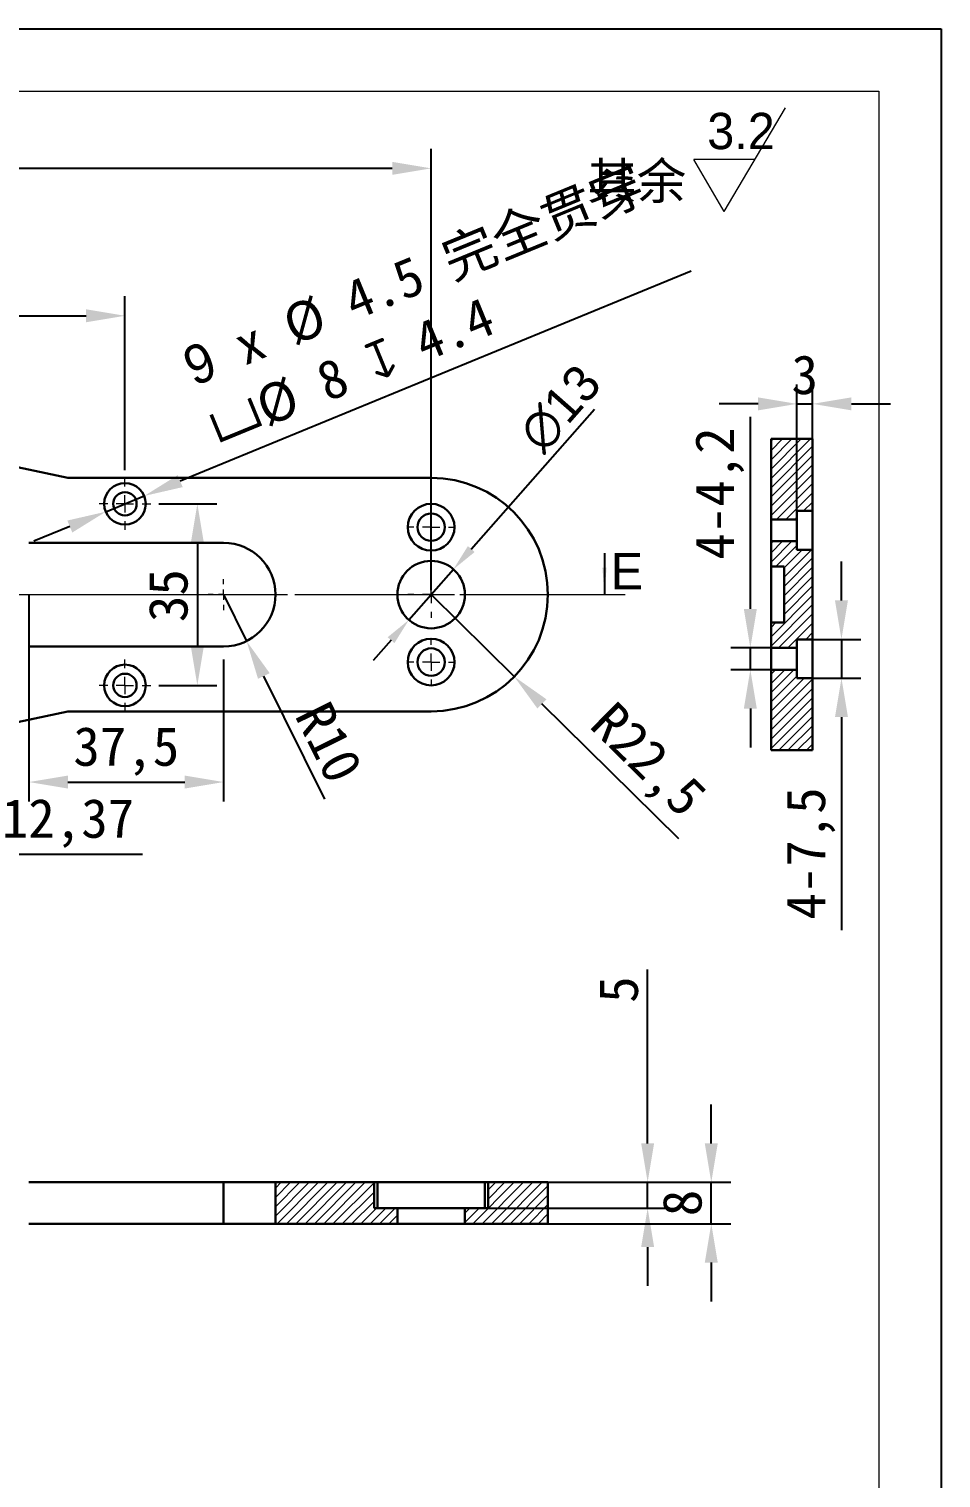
# Model space of a CAD drawing. Header units: millimetres. Extents: x 13 to 7248, y -1201 to 1478.
# Drawn here: x 5469.2 to 5645, y -887.8 to -608.5 of the extents above; entities that cross this region are included whole.
import ezdxf

# ---------------------------------------------------------------- set-up
doc = ezdxf.new("R2010")
doc.units = ezdxf.units.MM
doc.header["$LTSCALE"] = 5
doc.header["$PDSIZE"] = -1
doc.linetypes.add('CENTER2', pattern=[28.575, 19.05, -3.175, 3.175, -3.175])
doc.linetypes.add('SLD-实线', pattern=[0])
doc.layers.get('0').update_dxf_attribs({"lineweight": 30})
for name, color, linetype, lineweight in [('中心线层', 1, 'CENTER2', 13), ('剖面层', 2, 'Continuous', 15), ('粗实线', 7, 'SLD-实线', 15)]:
    doc.layers.add(name, color=color, linetype=linetype, lineweight=lineweight)
for name, color, linetype in [('图框', 7, 'SLD-实线'), ('文字层', 7, 'SLD-实线'), ('标注层', 96, 'SLD-实线'), ('标注线', 4, 'SLD-实线')]:
    doc.layers.add(name, color=color, linetype=linetype)
doc.styles.add('SLDTEXTSTYLE0', font='')
doc.styles.add('SLDTEXTSTYLE3', font='', dxfattribs={"bigfont": 'bigfont'})
doc.styles.get("Standard").update_dxf_attribs({"font": ''})
doc.styles.get('SLDTEXTSTYLE0').set_extended_font_data('汉仪长仿宋体')
doc.styles.get('SLDTEXTSTYLE3').set_extended_font_data('汉仪长仿宋体')
doc.styles.get('Standard').set_extended_font_data('SimSun')
doc.dimstyles.new('SLDDIMSTYLE6', dxfattribs={"dimtxt": 7, "dimasz": 5.2, "dimexe": 0, "dimexo": 0.0625, "dimgap": 1.75, "dimtad": 1, "dimdec": 3, "dimrnd": 1e-09, "dimzin": 12, "dimdsep": 46, "dimtxsty": 'SLDTEXTSTYLE3', "dimsah": 1, "dimcen": 0.09, "dimadec": 0, "dimazin": 3, "dimtfac": 1, "dimtdec": 3, "dimtmove": 0, "dimatfit": 0, "dimfxl": 0, "dimfrac": 2, "dimtolj": 1, "dimtzin": 12, "dimarcsym": 0})
doc.dimstyles.new('副本3-1', dxfattribs={"dimscale": 3, "dimtxt": 2.5, "dimasz": 2.5, "dimexe": 1.25, "dimexo": 0, "dimtad": 1, "dimtxsty": 'Standard', "dimcen": 2.5, "dimclrt": 256, "dimadec": 0, "dimazin": 0, "dimtfac": 1, "dimtmove": 0, "dimatfit": 3, "dimfxl": 0, "dimarcsym": 0})
pattern_1 = [(45, (5229.3534, -1200.1054), (-0.8980256, 0.8980256), [])]

# ---------------------------------------------------------------- blocks, each defined once
blk = doc.blocks.new('SW_SFSYMBOL_0')
at = {"color": 0, "linetype": 'SLD-实线', "lineweight": 0}
for p, q in [((8.23, -25), (37.72, 25)), ((8.23, -25), (-6.52, 0)), ((22.98, 0), (-6.52, 0))]:
    blk.add_line(p, q, dxfattribs=at)
at = {"color": 0, "linetype": 'SLD-实线', "lineweight": 0, "insert": (0, 22.56), "char_height": 17.5, "attachment_point": 1, "style": 'SLDTEXTSTYLE3'}
blk.add_mtext('3.2', dxfattribs=at)
blk = doc.blocks.new('*D555')
at = {"layer": 'Defpoints', "color": 0}
for p in [(5546.7, -717.54), (5562.71, -733.34)]:
    blk.add_point(p, dxfattribs=at)
at = {"layer": '标注层', "color": 0, "lineweight": -2}
for p, q in [((5546.7, -717.54), (5562.71, -733.34)), ((5594.43, -764.64), (5568.05, -738.61))]:
    blk.add_line(p, q, dxfattribs=at)
at = {"layer": '标注层', "color": 0}
blk.add_solid([(5568.93, -737.72), (5567.18, -739.5), (5562.71, -733.34)], dxfattribs=at)
at = {"layer": '标注层', "insert": (5582.19, -737.63), "char_height": 7.5, "attachment_point": 1, "rotation": 315.3852}
blk.add_mtext('R22,5', dxfattribs=at)
blk = doc.blocks.new('*D559')
at = {"layer": 'Defpoints', "color": 0}
for p in [(5494.2, -700.04), (5494.2, -735.04), (5501.64, -735.04)]:
    blk.add_point(p, dxfattribs=at)
at = {"layer": '标注层', "color": 0, "lineweight": -2}
for p, q in [((5494.2, -700.04), (5505.39, -700.04)), ((5501.64, -707.54), (5501.64, -727.54)), ((5494.2, -735.04), (5505.39, -735.04))]:
    blk.add_line(p, q, dxfattribs=at)
at = {"layer": '标注层', "color": 0}
for points in [[(5500.39, -707.54), (5502.89, -707.54), (5501.64, -700.04)], [(5500.39, -727.54), (5502.89, -727.54), (5501.64, -735.04)]]:
    blk.add_solid(points, dxfattribs=at)
at = {"layer": '标注层', "insert": (5492.26, -717.73), "char_height": 7.5, "attachment_point": 2, "rotation": 90}
blk.add_mtext('35', dxfattribs=at)
blk = doc.blocks.new('*D563')
at = {"layer": 'Defpoints', "color": 0}
for p in [(5487.7, -663.79), (5402.7, -686.04), (5487.7, -693.54)]:
    blk.add_point(p, dxfattribs=at)
at = {"layer": '标注层', "color": 0, "lineweight": -2}
for p, q in [((5402.7, -686.04), (5402.7, -660.04)), ((5487.7, -693.54), (5487.7, -660.04)), ((5410.2, -663.79), (5480.2, -663.79))]:
    blk.add_line(p, q, dxfattribs=at)
at = {"layer": '标注层', "color": 0}
for points in [[(5410.2, -662.54), (5410.2, -665.04), (5402.7, -663.79)], [(5480.2, -662.54), (5480.2, -665.04), (5487.7, -663.79)]]:
    blk.add_solid(points, dxfattribs=at)
at = {"layer": '标注层', "insert": (5444.46, -654.41), "char_height": 7.5, "attachment_point": 2}
blk.add_mtext('85', dxfattribs=at)
blk = doc.blocks.new('*D568')
at = {"layer": 'Defpoints', "color": 0}
for p in [(5550.99, -712.66), (5542.4, -722.42)]:
    blk.add_point(p, dxfattribs=at)
at = {"layer": '标注层', "color": 0, "lineweight": -2}
for p, q in [((5554.43, -708.76), (5578.16, -681.8)), ((5542.4, -722.42), (5550.99, -712.66)), ((5538.97, -726.32), (5535.53, -730.22))]:
    blk.add_line(p, q, dxfattribs=at)
at = {"layer": '标注层', "color": 0}
for points in [[(5553.78, -708.18), (5555.08, -709.33), (5550.99, -712.66)], [(5538.32, -725.75), (5539.62, -726.89), (5542.4, -722.42)]]:
    blk.add_solid(points, dxfattribs=at)
at = {"layer": '标注层', "color": 0, "insert": (5562.95, -685.83), "char_height": 7, "attachment_point": 1, "rotation": 48.6416, "style": 'SLDTEXTSTYLE3'}
blk.add_mtext('\\A1;∅13', dxfattribs=at)
blk = doc.blocks.new('*D569')
at = {"layer": 'Defpoints', "color": 0}
for p in [(5469.2, -717.54), (5506.7, -730.04), (5506.7, -753.67)]:
    blk.add_point(p, dxfattribs=at)
at = {"layer": '标注层', "color": 0, "lineweight": -2}
for p, q in [((5469.2, -717.54), (5469.2, -757.42)), ((5506.7, -730.04), (5506.7, -757.42)), ((5476.7, -753.67), (5499.2, -753.67))]:
    blk.add_line(p, q, dxfattribs=at)
at = {"layer": '标注层', "color": 0}
for points in [[(5476.7, -752.42), (5476.7, -754.92), (5469.2, -753.67)], [(5499.2, -752.42), (5499.2, -754.92), (5506.7, -753.67)]]:
    blk.add_solid(points, dxfattribs=at)
at = {"layer": '标注层', "insert": (5487.95, -743.04), "char_height": 7.5, "attachment_point": 2}
blk.add_mtext('37,5', dxfattribs=at)
blk = doc.blocks.new('*D574')
at = {"layer": 'Defpoints', "color": 0}
for p in [(5491.4, -698.52), (5484, -701.56)]:
    blk.add_point(p, dxfattribs=at)
at = {"layer": '标注层', "color": 0, "lineweight": -2}
for p, q in [((5596.79, -655.2), (5498.33, -695.67)), ((5484, -701.56), (5491.4, -698.52)), ((5477.06, -704.41), (5470.12, -707.26))]:
    blk.add_line(p, q, dxfattribs=at)
at = {"layer": '标注层', "color": 0}
for points in [[(5497.86, -694.51), (5498.81, -696.82), (5491.4, -698.52)], [(5476.59, -703.26), (5477.54, -705.57), (5484, -701.56)]]:
    blk.add_solid(points, dxfattribs=at)
at = {"layer": '标注层', "insert": (5498.14, -670.52), "char_height": 7.5, "attachment_point": 1, "rotation": 22.3442}
blk.add_mtext('{\\fMS PGothic|b0|i0|c134|p34;9} x %%C 4.5 完全贯穿\\P{\\fGDT|b0|i0|c134|p2;v}%%C 8 {\\fGDT|b0|i0|c134|p2;x} 4.4', dxfattribs=at)
blk = doc.blocks.new('*D575')
at = {"layer": 'Defpoints', "color": 0}
for p in [(5506.7, -717.54), (5511.13, -726.5)]:
    blk.add_point(p, dxfattribs=at)
at = {"layer": '标注层', "color": 0, "lineweight": -2}
for p, q in [((5506.7, -717.54), (5511.13, -726.5)), ((5526.19, -756.94), (5514.46, -733.23))]:
    blk.add_line(p, q, dxfattribs=at)
at = {"layer": '标注层', "color": 0}
blk.add_solid([(5515.58, -732.67), (5513.34, -733.78), (5511.13, -726.5)], dxfattribs=at)
at = {"layer": '标注层', "insert": (5527.02, -737.47), "char_height": 7.5, "attachment_point": 1, "rotation": 296.3188}
blk.add_mtext('R10', dxfattribs=at)
blk = doc.blocks.new('*D577')
at = {"layer": 'Defpoints', "color": 0}
for p in [(5426.2, -727.04), (5438.57, -733.66), (5438.57, -767.54)]:
    blk.add_point(p, dxfattribs=at)
at = {"layer": '标注层', "color": 0, "lineweight": -2}
for p, q in [((5426.2, -727.04), (5426.2, -771.29)), ((5438.57, -733.66), (5438.57, -771.29)), ((5418.7, -767.54), (5411.2, -767.54)), ((5426.2, -767.54), (5438.57, -767.54)), ((5446.07, -767.54), (5491.08, -767.54))]:
    blk.add_line(p, q, dxfattribs=at)
at = {"layer": '标注层', "color": 0}
for points in [[(5418.7, -766.29), (5418.7, -768.79), (5426.2, -767.54)], [(5446.07, -766.29), (5446.07, -768.79), (5438.57, -767.54)]]:
    blk.add_solid(points, dxfattribs=at)
at = {"layer": '标注层', "insert": (5476.72, -756.91), "char_height": 7.5, "attachment_point": 2}
blk.add_mtext('12,37', dxfattribs=at)
blk = doc.blocks.new('SW_CENTERMARKSYMBOL_0')
at = {"color": 0, "linetype": 'SLD-实线', "lineweight": 0}
for p, q in [((0, 8.33), (0, 11.25)), ((-8.33, 0), (-11.25, 0)), ((0, 0), (-4.17, 0)), ((0, 0), (0, 4.17)), ((0, 0), (0, -4.17)), ((0, 0), (4.17, 0)), ((8.33, 0), (11.25, 0)), ((0, -8.33), (0, -11.25))]:
    blk.add_line(p, q, dxfattribs=at)
blk = doc.blocks.new('SW_CENTERMARKSYMBOL_1')
at = {"color": 0, "linetype": 'SLD-实线', "lineweight": 0}
for p, q in [((0, 8.33), (0, 11.25)), ((-8.33, 0), (-11.25, 0)), ((0, 0), (-4.17, 0)), ((0, 0), (0, 4.17)), ((0, 0), (0, -4.17)), ((0, 0), (4.17, 0)), ((8.33, 0), (11.25, 0)), ((0, -8.33), (0, -11.25))]:
    blk.add_line(p, q, dxfattribs=at)
blk = doc.blocks.new('SW_CENTERMARKSYMBOL_3')
at = {"color": 0, "linetype": 'SLD-实线', "lineweight": 0}
for p, q in [((0, 8.33), (0, 11.25)), ((-8.33, 0), (-11.25, 0)), ((0, 0), (-4.17, 0)), ((0, 0), (0, 4.17)), ((0, 0), (0, -4.17)), ((0, 0), (4.17, 0)), ((8.33, 0), (11.25, 0)), ((0, -8.33), (0, -11.25))]:
    blk.add_line(p, q, dxfattribs=at)
blk = doc.blocks.new('SW_CENTERMARKSYMBOL_4')
at = {"color": 0, "linetype": 'SLD-实线', "lineweight": 0}
for p, q in [((0, 8.33), (0, 12.5)), ((-8.33, 0), (-12.5, 0)), ((0, 0), (-4.17, 0)), ((0, 0), (0, 4.17)), ((0, 0), (0, -4.17)), ((0, 0), (4.17, 0)), ((8.33, 0), (12.5, 0)), ((0, -8.33), (0, -12.5))]:
    blk.add_line(p, q, dxfattribs=at)
blk = doc.blocks.new('SW_CENTERMARKSYMBOL_5')
at = {"color": 0, "linetype": 'SLD-实线', "lineweight": 0}
for p, q in [((0, 8.33), (0, 12.5)), ((-8.33, 0), (-12.5, 0)), ((0, 0), (-4.17, 0)), ((0, 0), (0, 4.17)), ((0, 0), (0, -4.17)), ((0, 0), (4.17, 0)), ((8.33, 0), (12.5, 0)), ((0, -8.33), (0, -12.5))]:
    blk.add_line(p, q, dxfattribs=at)
blk = doc.blocks.new('SW_CENTERMARKSYMBOL_18')
at = {"color": 0, "linetype": 'SLD-实线', "lineweight": 0}
for p, q in [((0, 5), (0, 7.5)), ((-5, 0), (-7.5, 0)), ((0, 0), (-2.5, 0)), ((0, 0), (0, 2.5)), ((0, 0), (0, -2.5)), ((0, 0), (2.5, 0)), ((5, 0), (7.5, 0)), ((0, -5), (0, -7.5))]:
    blk.add_line(p, q, dxfattribs=at)
blk = doc.blocks.new('*D545')
at = {"layer": 'Defpoints', "color": 0}
for p in [(5620.2, -680.77), (5617.2, -701.42), (5620.2, -701.42)]:
    blk.add_point(p, dxfattribs=at)
at = {"layer": '标注层', "color": 0, "lineweight": -2}
for p, q in [((5617.2, -701.42), (5617.2, -677.02)), ((5620.2, -701.42), (5620.2, -677.02)), ((5609.7, -680.77), (5602.2, -680.77)), ((5617.2, -680.77), (5620.2, -680.77)), ((5627.7, -680.77), (5635.2, -680.77))]:
    blk.add_line(p, q, dxfattribs=at)
at = {"layer": '标注层', "color": 0}
for points in [[(5609.7, -679.52), (5609.7, -682.02), (5617.2, -680.77)], [(5627.7, -679.52), (5627.7, -682.02), (5620.2, -680.77)]]:
    blk.add_solid(points, dxfattribs=at)
at = {"layer": '标注层', "insert": (5618.7, -671.39), "char_height": 7.5, "attachment_point": 2}
blk.add_mtext('3', dxfattribs=at)
blk = doc.blocks.new('*D546')
at = {"layer": 'Defpoints', "color": 0}
for p in [(5608.21, -727.81), (5612.2, -727.81), (5612.2, -732.01)]:
    blk.add_point(p, dxfattribs=at)
at = {"layer": '标注层', "color": 0, "lineweight": -2}
for p, q in [((5608.21, -720.31), (5608.21, -683.3)), ((5612.2, -727.81), (5604.46, -727.81)), ((5608.21, -732.01), (5608.21, -727.81)), ((5612.2, -732.01), (5604.46, -732.01)), ((5608.21, -739.51), (5608.21, -747.01))]:
    blk.add_line(p, q, dxfattribs=at)
at = {"layer": '标注层', "color": 0}
for points in [[(5606.96, -720.31), (5609.46, -720.31), (5608.21, -727.81)], [(5606.96, -739.51), (5609.46, -739.51), (5608.21, -732.01)]]:
    blk.add_solid(points, dxfattribs=at)
at = {"layer": '标注层', "insert": (5597.58, -698.05), "char_height": 7.5, "attachment_point": 2, "rotation": 90}
blk.add_mtext('4-4,2', dxfattribs=at)
blk = doc.blocks.new('*D547')
at = {"layer": 'Defpoints', "color": 0}
for p in [(5620.2, -726.16), (5625.77, -726.16), (5620.2, -733.66)]:
    blk.add_point(p, dxfattribs=at)
at = {"layer": '标注层', "color": 0, "lineweight": -2}
for p, q in [((5625.77, -718.66), (5625.77, -711.16)), ((5620.2, -726.16), (5629.52, -726.16)), ((5625.77, -726.16), (5625.77, -733.66)), ((5620.2, -733.66), (5629.52, -733.66)), ((5625.77, -741.16), (5625.77, -782.2))]:
    blk.add_line(p, q, dxfattribs=at)
at = {"layer": '标注层', "color": 0}
for points in [[(5624.52, -718.66), (5627.02, -718.66), (5625.77, -726.16)], [(5624.52, -741.16), (5627.02, -741.16), (5625.77, -733.66)]]:
    blk.add_solid(points, dxfattribs=at)
at = {"layer": '标注层', "insert": (5615.13, -767.44), "char_height": 7.5, "attachment_point": 2, "rotation": 90}
blk.add_mtext('4-7,5', dxfattribs=at)
blk = doc.blocks.new('*D548')
at = {"layer": 'Defpoints', "color": 0}
for p in [(5569.2, -830.81), (5600.68, -830.81), (5569.2, -838.81)]:
    blk.add_point(p, dxfattribs=at)
at = {"layer": '标注层', "color": 0, "lineweight": -2}
for p, q in [((5600.68, -823.31), (5600.68, -815.81)), ((5569.2, -830.81), (5604.43, -830.81)), ((5600.68, -838.81), (5600.68, -830.81)), ((5569.2, -838.81), (5604.43, -838.81)), ((5600.68, -846.31), (5600.68, -853.81))]:
    blk.add_line(p, q, dxfattribs=at)
at = {"layer": '标注层', "color": 0}
for points in [[(5599.43, -823.31), (5601.93, -823.31), (5600.68, -830.81)], [(5599.43, -846.31), (5601.93, -846.31), (5600.68, -838.81)]]:
    blk.add_solid(points, dxfattribs=at)
at = {"layer": '标注层', "insert": (5591.31, -834.81), "char_height": 7.5, "attachment_point": 2, "rotation": 90}
blk.add_mtext('8', dxfattribs=at)
blk = doc.blocks.new('*D549')
at = {"layer": 'Defpoints', "color": 0}
for p in [(5569.2, -830.81), (5588.42, -830.81), (5557.7, -835.81)]:
    blk.add_point(p, dxfattribs=at)
at = {"layer": '标注层', "color": 0, "lineweight": -2}
for p, q in [((5588.42, -823.31), (5588.42, -789.78)), ((5569.2, -830.81), (5592.17, -830.81)), ((5588.42, -835.81), (5588.42, -830.81)), ((5557.7, -835.81), (5592.17, -835.81)), ((5588.42, -843.31), (5588.42, -850.81))]:
    blk.add_line(p, q, dxfattribs=at)
at = {"layer": '标注层', "color": 0}
for points in [[(5587.17, -823.31), (5589.67, -823.31), (5588.42, -830.81)], [(5587.17, -843.31), (5589.67, -843.31), (5588.42, -835.81)]]:
    blk.add_solid(points, dxfattribs=at)
at = {"layer": '标注层', "insert": (5579.05, -793.68), "char_height": 7.5, "attachment_point": 2, "rotation": 90}
blk.add_mtext('5', dxfattribs=at)
blk = doc.blocks.new('*D706')
at = {"layer": 'Defpoints', "color": 0}
for p in [(5291.7, -635.37), (5291.7, -703.64), (5546.7, -716.71)]:
    blk.add_point(p, dxfattribs=at)
at = {"layer": '标注层', "color": 0, "lineweight": -2}
for p, q in [((5291.7, -703.64), (5291.7, -631.62)), ((5546.7, -716.71), (5546.7, -631.62)), ((5539.2, -635.37), (5299.2, -635.37))]:
    blk.add_line(p, q, dxfattribs=at)
at = {"layer": '标注层', "color": 0}
for points in [[(5299.2, -634.12), (5299.2, -636.62), (5291.7, -635.37)], [(5539.2, -634.12), (5539.2, -636.62), (5546.7, -635.37)]]:
    blk.add_solid(points, dxfattribs=at)
at = {"layer": '标注层', "insert": (5419.2, -629.74), "char_height": 7.5, "attachment_point": 5}
blk.add_mtext('255', dxfattribs=at)

msp = doc.modelspace()

# ---------------------------------------------------------------- hatches: boundary and pattern name
at = {"layer": '剖面层'}
h = msp.add_hatch(dxfattribs=at)
h.set_pattern_fill('ANSI31', color=256, scale=0.4, style=0)
h.set_pattern_definition(pattern_1)
h.paths.add_polyline_path([(5620.1992, -687.5394), (5612.1992, -687.5394), (5612.1992, -703.065), (5617.1992, -703.065), (5617.1992, -701.415), (5620.1992, -701.415)], flags=0)
h = msp.add_hatch(dxfattribs=at)
h.set_pattern_fill('ANSI31', color=256, scale=0.4, style=0)
h.set_pattern_definition(pattern_1)
h.paths.add_polyline_path([(5617.1992, -707.265), (5612.1992, -707.265), (5612.1992, -712.1426), (5614.6992, -712.1426), (5614.6992, -722.9362), (5612.1992, -722.9362), (5612.1992, -727.8138), (5617.1992, -727.8138), (5617.1992, -726.1638), (5620.1992, -726.1638), (5620.1992, -708.915), (5617.1992, -708.915)], flags=0)
h = msp.add_hatch(dxfattribs=at)
h.set_pattern_fill('ANSI31', color=256, scale=0.4, style=0)
h.set_pattern_definition(pattern_1)
h.paths.add_polyline_path([(5617.1992, -732.0138), (5612.1992, -732.0138), (5612.1992, -747.5394), (5620.1992, -747.5394), (5620.1992, -733.6638), (5617.1992, -733.6638)], flags=0)
h = msp.add_hatch(dxfattribs=at)
h.set_pattern_fill('ANSI31', color=256, scale=0.4, style=0)
h.set_pattern_definition(pattern_1)
h.paths.add_polyline_path([(5516.6982, -838.8136), (5540.1982, -838.8136), (5540.1982, -835.8136), (5535.6982, -835.8136), (5535.6982, -830.8136), (5516.6982, -830.8136)], flags=0)
h = msp.add_hatch(dxfattribs=at)
h.set_pattern_fill('ANSI31', color=256, scale=0.4, style=0)
h.set_pattern_definition(pattern_1)
h.paths.add_polyline_path([(5553.1982, -838.8136), (5569.1982, -838.8136), (5569.1982, -830.8136), (5557.6982, -830.8136), (5557.6982, -835.8136), (5553.1982, -835.8136)], flags=0)

# ---------------------------------------------------------------- linework, layer by layer
for p, q in [((5476.6982, -695.0394), (5441.6982, -687.5394)), ((5612.1992, -687.5394), (5612.1992, -703.065)), ((5620.1992, -687.5394), (5612.1992, -687.5394)), ((5620.1992, -687.5394), (5620.1992, -701.415)), ((5546.6982, -695.0394), (5476.6982, -695.0394)), ((5612.1992, -703.065), (5617.1992, -703.065)), ((5612.1992, -707.265), (5612.1992, -703.065)), ((5617.1992, -701.415), (5620.1992, -701.415)), ((5617.1992, -701.415), (5617.1992, -703.065)), ((5617.1992, -703.065), (5617.1992, -707.265)), ((5620.1992, -708.915), (5620.1992, -701.415)), ((5506.6982, -707.5394), (5469.1982, -707.5394)), ((5612.1992, -707.265), (5617.1992, -707.265)), ((5612.1992, -707.265), (5612.1992, -712.1426)), ((5617.1992, -707.265), (5617.1992, -708.915)), ((5617.1992, -708.915), (5620.1992, -708.915)), ((5620.1992, -708.915), (5620.1992, -726.1638)), ((5612.1992, -712.1426), (5612.1992, -722.9362)), ((5612.1992, -712.1426), (5614.6992, -712.1426)), ((5614.6992, -722.9362), (5614.6992, -712.1426)), ((5614.6992, -722.9362), (5612.1992, -722.9362)), ((5612.1992, -722.9362), (5612.1992, -727.8138)), ((5617.1992, -726.1638), (5620.1992, -726.1638)), ((5617.1992, -726.1638), (5617.1992, -727.8138)), ((5620.1992, -733.6638), (5620.1992, -726.1638)), ((5469.1982, -727.5394), (5506.6982, -727.5394)), ((5612.1992, -727.8138), (5617.1992, -727.8138)), ((5612.1992, -732.0138), (5612.1992, -727.8138)), ((5617.1992, -727.8138), (5617.1992, -732.0138)), ((5612.1992, -732.0138), (5612.1992, -747.5394)), ((5617.1992, -732.0138), (5612.1992, -732.0138)), ((5617.1992, -732.0138), (5617.1992, -733.6638)), ((5617.1992, -733.6638), (5620.1992, -733.6638)), ((5620.1992, -733.6638), (5620.1992, -747.5394)), ((5441.6982, -747.5394), (5476.6982, -740.0394)), ((5476.6982, -740.0394), (5546.6982, -740.0394)), ((5612.1992, -747.5394), (5620.1992, -747.5394)), ((5469.1982, -830.8136), (5506.6982, -830.8136)), ((5506.6982, -830.8136), (5506.6982, -838.8136)), ((5506.6982, -830.8136), (5516.6982, -830.8136)), ((5516.6982, -830.8136), (5516.6982, -838.8136)), ((5535.6982, -830.8136), (5516.6982, -830.8136)), ((5535.6982, -835.8136), (5535.6982, -830.8136)), ((5535.6982, -830.8136), (5536.3346, -830.8136)), ((5536.3346, -830.8136), (5536.3346, -835.8136)), ((5557.0618, -830.8136), (5536.3346, -830.8136)), ((5557.0618, -835.8136), (5557.0618, -830.8136)), ((5557.0618, -830.8136), (5557.6982, -830.8136)), ((5557.6982, -830.8136), (5557.6982, -835.8136)), ((5569.1982, -830.8136), (5557.6982, -830.8136)), ((5569.1982, -838.8136), (5569.1982, -830.8136)), ((5535.6982, -835.8136), (5540.1982, -835.8136)), ((5540.1982, -838.8136), (5540.1982, -835.8136)), ((5540.1982, -835.8136), (5553.1982, -835.8136)), ((5553.1982, -835.8136), (5553.1982, -838.8136)), ((5553.1982, -835.8136), (5557.6982, -835.8136)), ((5469.1982, -838.8136), (5506.6982, -838.8136)), ((5506.6982, -838.8136), (5516.6982, -838.8136)), ((5540.1982, -838.8136), (5516.6982, -838.8136)), ((5540.1982, -838.8136), (5553.1982, -838.8136)), ((5569.1982, -838.8136), (5553.1982, -838.8136))]:
    msp.add_line(p, q)
for centre, radius in [((5487.6982, -700.0394), 4), ((5487.6982, -700.0394), 2.25), ((5546.6982, -704.5394), 4.5), ((5546.6982, -704.5394), 2.65), ((5546.6982, -717.5394), 6.5), ((5546.6982, -730.5394), 4.5), ((5546.6982, -730.5394), 2.65), ((5487.6982, -735.0394), 4), ((5487.6982, -735.0394), 2.25)]:
    msp.add_circle(centre, radius)
for centre, radius in [((5546.6982, -717.5394), 22.5), ((5506.6982, -717.5394), 10)]:
    msp.add_arc(centre, radius, 270, 90)
at = {"layer": '中心线层'}
msp.add_line((5266.4584, -717.5394), (5584.1007, -717.5394), dxfattribs=at)
msp.add_open_spline([(5280.9199, -717.5394), (5422.4361, -717.5394), (5579.2492, -717.5394)], degree=2, dxfattribs=at)
at = {"layer": '图框'}
for p, q in [((5234.3534, -608.5054), (5644.9534, -608.5054)), ((5644.9534, -608.5054), (5644.9534, -1197.1054))]:
    msp.add_line(p, q, dxfattribs=at)
at = {"layer": '标注线'}
msp.add_line((5580.1007, -709.5394), (5580.1007, -717.5394), dxfattribs=at)
msp.add_solid([(5580.1007, -717.5394), (5580.5007, -712.3394), (5579.7007, -712.3394)], dxfattribs=at)
at = {"layer": '粗实线'}
for p, q in [((5258.9534, -620.5054), (5632.9534, -620.5054)), ((5632.9534, -620.5054), (5632.9534, -1184.5054))]:
    msp.add_line(p, q, dxfattribs=at)

# ---------------------------------------------------------------- block references
at = {"layer": '中心线层', "xscale": 0.3999999999996362, "yscale": 0.3999999999998636, "zscale": 0.4}
for name, p in [('SW_CENTERMARKSYMBOL_5', (5487.6982, -700.0394)), ('SW_CENTERMARKSYMBOL_0', (5546.6982, -704.5394)), ('SW_CENTERMARKSYMBOL_18', (5506.6982, -717.5394)), ('SW_CENTERMARKSYMBOL_3', (5546.6982, -717.5394)), ('SW_CENTERMARKSYMBOL_1', (5546.6982, -730.5394)), ('SW_CENTERMARKSYMBOL_4', (5487.6982, -735.0394))]:
    msp.add_blockref(name, p, dxfattribs=at)
at = {"layer": '文字层', "xscale": 0.3999999999996362, "yscale": 0.3999999999998636, "zscale": 0.4}
msp.add_blockref('SW_SFSYMBOL_0', (5599.904, -633.6951), dxfattribs=at)

# ---------------------------------------------------------------- texts
at = {"layer": '文字层', "insert": (5576.7823, -634.3012), "char_height": 7, "attachment_point": 1, "style": 'SLDTEXTSTYLE0'}
msp.add_mtext('其余', dxfattribs=at)
at = {"layer": '标注线', "insert": (5581.3228, -709.5394), "char_height": 7, "attachment_point": 1, "style": 'SLDTEXTSTYLE3'}
msp.add_mtext('E', dxfattribs=at)

# ---------------------------------------------------------------- dimensions: what is measured, and where the dimension line sits
at = {"layer": '标注层'}
dim = msp.add_linear_dim(base=(5291.6982, -635.3671), p1=(5546.6982, -716.7061), p2=(5291.6982, -703.6424), dimstyle='副本3-1', dxfattribs=at)
dim.commit()
dim.dimension.update_dxf_attribs({"geometry": '*D706', "text_midpoint": (5419.1982, -629.7421)})
dim = msp.add_diameter_dim_2p(p1=(5483.9985, -701.5601), p2=(5491.3979, -698.5187), text='{\\fMS PGothic|b0|i0|c134|p34;9} x %%C 4.5 完全贯穿\\P{\\fGDT|b0|i0|c134|p2;v}%%C 8 {\\fGDT|b0|i0|c134|p2;x} 4.4', dimstyle='副本3-1', dxfattribs=at)
dim.commit()
dim.dimension.update_dxf_attribs({"geometry": '*D574', "text_midpoint": (5546.2373, -662.3516)})
for base, p1, p2, picture, middle in [((5487.6982, -663.7894), (5402.6982, -686.0394), (5487.6982, -693.5394), '*D563', (5444.4554, -663.7894)), ((5620.1992, -680.7651), (5617.1992, -701.415), (5620.1992, -701.415), '*D545', (5618.6992, -680.7651)), ((5506.6982, -753.6673), (5469.1982, -717.5394), (5506.6982, -730.0394), '*D569', (5487.9482, -753.6673)), ((5438.5726, -767.5394), (5426.1982, -727.0394), (5438.5726, -733.6638), '*D577', (5476.7185, -767.5394))]:
    dim = msp.add_linear_dim(base=base, p1=p1, p2=p2, dimstyle='副本3-1', dxfattribs=at)
    dim.commit()
    dim.dimension.update_dxf_attribs({"geometry": picture, "text_midpoint": middle, "dimtype": 160})
dim = msp.add_diameter_dim_2p(p1=(5542.4032, -722.4182), p2=(5550.9932, -712.6606), dimstyle='SLDDIMSTYLE6', dxfattribs=at)
dim.commit()
dim.dimension.update_dxf_attribs({"geometry": '*D568', "text_midpoint": (5573.2637, -687.3626), "dimtype": 163})
for base, p1, p2, picture, middle in [((5608.2136, -727.8138), (5612.1992, -732.0138), (5612.1992, -727.8138), '*D546', (5608.2136, -698.0547)), ((5625.7666, -726.1638), (5620.1992, -733.6638), (5620.1992, -726.1638), '*D547', (5625.7666, -767.437))]:
    dim = msp.add_linear_dim(base=base, p1=p1, p2=p2, angle=90, text='4-<>', dimstyle='副本3-1', dxfattribs=at)
    dim.commit()
    dim.dimension.update_dxf_attribs({"geometry": picture, "text_midpoint": middle, "dimtype": 160})
for base, p1, p2, picture, middle in [((5501.6392, -735.0394), (5494.1982, -700.0394), (5494.1982, -735.0394), '*D559', (5501.6392, -717.7349)), ((5588.4238, -830.8136), (5557.6982, -835.8136), (5569.1982, -830.8136), '*D549', (5588.4238, -793.6834)), ((5600.6809, -830.8136), (5569.1982, -838.8136), (5569.1982, -830.8136), '*D548', (5600.6809, -834.8136))]:
    dim = msp.add_linear_dim(base=base, p1=p1, p2=p2, angle=90, dimstyle='副本3-1', dxfattribs=at)
    dim.commit()
    dim.dimension.update_dxf_attribs({"geometry": picture, "text_midpoint": middle, "dimtype": 160})
for center, mpoint, picture, middle in [((5506.6982, -717.5394), (5511.1318, -726.5028), '*D575', (5527.0272, -745.9511)), ((5546.6982, -717.5394), (5562.7147, -733.342), '*D555', (5588.3055, -749.8061))]:
    dim = msp.add_radius_dim(center=center, mpoint=mpoint, dimstyle='副本3-1', dxfattribs=at)
    dim.commit()
    dim.dimension.update_dxf_attribs({"geometry": picture, "text_midpoint": middle})

doc.saveas('drawing.dxf')
